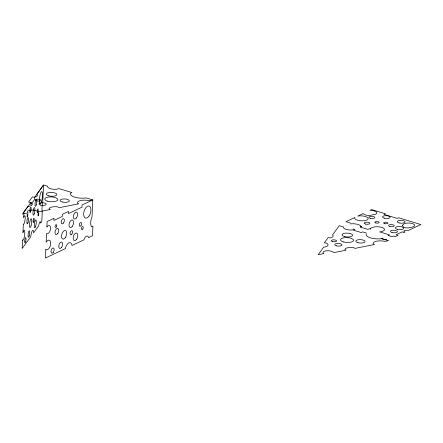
<?xml version="1.0" encoding="UTF-8"?>
<svg xmlns="http://www.w3.org/2000/svg" width="443" height="443" viewBox="0 0 443 443"><rect width="100%" height="100%" fill="white"/><g stroke="black" fill="none" stroke-linecap="round" stroke-linejoin="round"><path stroke-width="0.66" d="M382.807 238.035L381.434 238.683L385.321 239.862L386.695 239.214M350.247 222.951L346 221.661L354.821 217.496A6.811 2.497 2.7 0 0 361.649 220.852A6.811 2.497 2.7 0 0 367.939 217.878A6.811 2.497 2.7 0 0 357.811 216.084L363.21 213.532A6.23 2.281 2.7 0 0 368.05 215.464A15.893 5.825 2.7 0 0 370.913 215.254L375.708 214.163A6.23 2.281 2.7 0 0 376.024 211.699A6.23 2.281 2.7 0 0 369.994 210.331L371.599 209.572L385.377 213.759L384.003 214.412L397.255 218.432L398.622 217.784L420.85 224.54L408.219 230.51A2.769 1.013 2.7 0 0 404.365 230.587A2.769 1.013 2.7 0 0 405.002 232.027L404.055 232.475L402.139 231.894L396.103 234.746L398.013 235.327L395.272 236.623L393.39 236.047L392.022 236.695L388.134 235.515L389.502 234.868L379.64 231.872L382.254 231.534L384.53 230.022A7.038 2.58 2.7 0 0 381.683 227.386A7.038 2.58 2.7 0 0 374.269 226.91L370.869 228.079L370.293 228.643L370.558 229.12L369.274 228.726L367.906 229.374L360.131 227.015L361.505 226.367L361.028 226.223M353.088 229.009L354.804 229.529L353.436 230.177L361.206 232.536L362.579 231.894L366.339 233.035M366.3 233.893A10.582 3.876 2.7 0 0 370.553 237.913A10.582 3.876 2.7 0 0 381.838 238.611L388.533 240.643L384.84 241.385A7.935 2.907 2.7 0 0 376.711 241.18A7.935 2.907 2.7 0 0 373.161 243.722L374.451 244.497L354.97 248.401L353.68 247.626A6.778 2.486 2.7 0 0 344.82 249.398L346.116 250.173L334.055 252.588L332.765 251.812A5.322 1.949 2.7 0 0 325.406 250.954A5.322 1.949 2.7 0 0 323.877 253.595L318.207 254.731L323.628 247.255A7.647 2.802 2.7 0 0 326.607 243.141L324.331 242.83L328.113 237.614L330.389 237.924A6.95 2.547 2.7 0 0 332.555 234.94L339.26 225.686L343.508 226.977A6.612 2.425 2.7 0 0 346.204 229.402A6.612 2.425 2.7 0 0 353.049 229.873M350.203 223.925A7.476 2.741 2.7 0 1 357.938 224.451A7.476 2.741 2.7 0 1 360.984 227.198M45.817 249.475L45.419 258.02L65.376 248.595A5.864 3.101 -73.2 0 1 68.881 242.864A5.864 3.101 -73.2 0 1 71.999 245.461L83.888 239.851A4.397 2.326 -73.2 0 1 86.352 236.257A4.397 2.326 -73.2 0 1 88.589 237.631L92.46 235.803L92.908 226.146L91.535 226.794A8.45 4.469 -73.2 0 1 91.994 216.932L92.786 199.943L86.086 197.905A10.582 3.876 2.7 0 1 74.801 197.213A10.582 3.876 2.7 0 1 70.553 193.192L71.921 192.544L58.67 188.519L57.302 189.167A6.612 2.425 2.7 0 1 50.452 188.701A6.612 2.425 2.7 0 1 47.761 186.27L43.514 184.98L36.808 194.233A6.95 2.547 2.7 0 1 34.643 197.218L32.361 196.908L28.585 202.124L30.86 202.434A7.647 2.802 2.7 0 1 27.876 206.549L22.46 214.024L28.13 212.889A5.322 1.949 2.7 0 1 29.653 210.248A5.322 1.949 2.7 0 1 37.018 211.112L38.308 211.887L50.369 209.473L49.073 208.697A6.778 2.486 2.7 0 1 57.933 206.92L59.224 207.695L78.704 203.797L77.414 203.021A7.935 2.907 2.7 0 1 80.958 200.474A7.935 2.907 2.7 0 1 89.093 200.679L92.786 199.943L82.082 204.998L81.983 207.186L68.421 213.592L68.521 211.4L62.358 214.312L62.253 216.505L53.858 220.47L53.963 218.277L47.119 221.511L46.858 227.026A4.258 2.254 -73.2 0 1 50.092 226.118A4.258 2.254 -73.2 0 1 49.849 231.368A4.258 2.254 -73.2 0 1 46.559 233.539L46.155 242.194A5 2.641 -73.2 0 1 50.076 240.815A5 2.641 -73.2 0 1 49.777 247.133A5 2.641 -73.2 0 1 45.817 249.475M22.571 239.984L22.15 248.529L30.728 236.767A5.864 1.268 -82.2 0 1 32.356 230.642A5.864 1.268 -82.2 0 1 33.574 232.857L38.679 225.852A4.397 0.952 -82.2 0 1 39.815 221.982A4.397 0.952 -82.2 0 1 40.706 223.078L41.775 221.605L42.251 211.948A8.45 1.833 -82.2 0 1 42.738 202.08L43.58 185.08L34.715 197.24L34.609 199.433L30.827 204.616L30.938 202.423L23.95 212.003L23.678 217.524A4.258 0.925 -82.2 0 1 25.052 216.234A4.258 0.925 -82.2 0 1 24.791 221.483A4.258 0.925 -82.2 0 1 23.357 224.042L22.931 232.697A5 1.085 -82.2 0 1 24.603 230.853A5 1.085 -82.2 0 1 24.287 237.177A5 1.085 -82.2 0 1 22.571 239.984M402.283 225.476C403.944 229.363 410.417 227.78 413.684 226.611A5.82 2.132 2.7 0 0 412.339 223.577A5.82 2.132 2.7 0 0 404.226 223.737L402.283 225.476M36.775 200.878A2.647 0.969 2.7 0 0 40.834 200.264A2.647 0.969 2.7 0 0 36.968 199.206A2.647 0.969 2.7 0 0 36.775 200.878M48.719 195.85A5.288 1.938 2.7 0 0 56.837 194.627A5.288 1.938 2.7 0 0 49.107 192.506A5.288 1.938 2.7 0 0 48.719 195.85M62.214 201.964A4.629 1.694 2.7 0 0 69.313 200.889A4.629 1.694 2.7 0 0 62.552 199.034A4.629 1.694 2.7 0 0 62.214 201.964M40.673 205.12A3.638 1.335 2.7 0 0 46.249 204.278A3.638 1.335 2.7 0 0 40.939 202.822A3.638 1.335 2.7 0 0 40.673 205.12M47.783 201.238A6.612 2.425 2.7 0 0 57.928 199.71A6.612 2.425 2.7 0 0 48.265 197.063A6.612 2.425 2.7 0 0 47.783 201.238M29.194 235.958A3.278 0.709 -82.2 0 0 29.388 230.775A3.278 0.709 -82.2 0 0 28.053 235.261A3.278 0.709 -82.2 0 0 29.194 235.958M30.722 211.505A2.675 0.581 -82.2 0 0 30.883 207.274A2.675 0.581 -82.2 0 0 29.792 210.934A2.675 0.581 -82.2 0 0 30.722 211.505M33.878 221.605A2.154 0.465 -82.2 0 0 34.006 218.2A2.154 0.465 -82.2 0 0 33.125 221.151A2.154 0.465 -82.2 0 0 33.878 221.605M38.535 215.226A1.55 0.338 -82.2 0 0 38.63 212.767A1.55 0.338 -82.2 0 0 37.998 214.894A1.55 0.338 -82.2 0 0 38.535 215.226M25.611 241.85A2.675 0.581 -82.2 0 0 25.766 237.62A2.675 0.581 -82.2 0 0 24.681 241.28A2.675 0.581 -82.2 0 0 25.611 241.85M37.904 212.07A1.982 0.432 -82.2 0 0 38.02 208.935A1.982 0.432 -82.2 0 0 37.212 211.649A1.982 0.432 -82.2 0 0 37.904 212.07M35.662 226.235A3.965 0.858 -82.2 0 0 35.9 219.961A3.965 0.858 -82.2 0 0 34.283 225.393A3.965 0.858 -82.2 0 0 35.662 226.235M36.271 204.882A3.622 0.786 -82.2 0 0 36.487 199.156A3.622 0.786 -82.2 0 0 35.014 204.112A3.622 0.786 -82.2 0 0 36.271 204.882M41.531 201.565A6.296 1.362 -82.2 0 0 41.908 191.603A6.296 1.362 -82.2 0 0 39.344 200.225A6.296 1.362 -82.2 0 0 41.531 201.565M34.305 213.681A3.882 0.842 -82.2 0 0 34.532 207.546A3.882 0.842 -82.2 0 0 32.954 212.856A3.882 0.842 -82.2 0 0 34.305 213.681M28.009 222.635A3.19 0.692 -82.2 0 0 28.197 217.585A3.19 0.692 -82.2 0 0 26.901 221.954A3.19 0.692 -82.2 0 0 28.009 222.635M27.599 216.328A1.467 0.316 -82.2 0 0 27.688 214.008A1.467 0.316 -82.2 0 0 27.089 216.012A1.467 0.316 -82.2 0 0 27.599 216.328M31.049 225.841A4.485 0.969 -82.2 0 0 31.315 218.748A4.485 0.969 -82.2 0 0 29.487 224.889A4.485 0.969 -82.2 0 0 31.049 225.841M65.354 237.614A4.485 2.37 -73.2 0 0 65.481 230.498A4.485 2.37 -73.2 0 0 61.494 236.191A4.485 2.37 -73.2 0 0 65.354 237.614M56.289 226.96A1.467 0.775 -73.2 0 0 56.333 224.634A1.467 0.775 -73.2 0 0 55.032 226.495A1.467 0.775 -73.2 0 0 56.289 226.96M57.745 233.472A3.19 1.689 -73.2 0 0 57.834 228.411A3.19 1.689 -73.2 0 0 54.998 232.459A3.19 1.689 -73.2 0 0 57.745 233.472M72.37 226.229A3.882 2.049 -73.2 0 0 72.475 220.077A3.882 2.049 -73.2 0 0 69.03 225A3.882 2.049 -73.2 0 0 72.37 226.229M89.032 216.057A6.296 3.328 -73.2 0 0 89.209 206.067A6.296 3.328 -73.2 0 0 83.616 214.058A6.296 3.328 -73.2 0 0 89.032 216.057M76.501 217.89A3.622 1.916 -73.2 0 0 76.606 212.142A3.622 1.916 -73.2 0 0 73.388 216.738A3.622 1.916 -73.2 0 0 76.501 217.89M76.589 239.358A3.965 2.099 -73.2 0 0 76.7 233.062A3.965 2.099 -73.2 0 0 73.178 238.101A3.965 2.099 -73.2 0 0 76.589 239.358M80.98 225.648A1.982 1.047 -73.2 0 0 81.041 222.502A1.982 1.047 -73.2 0 0 79.275 225.022A1.982 1.047 -73.2 0 0 80.98 225.648M53.326 252.255A2.675 1.412 -73.2 0 0 53.404 248.014A2.675 1.412 -73.2 0 0 51.028 251.408A2.675 1.412 -73.2 0 0 53.326 252.255M82.752 229.031A1.55 0.82 -73.2 0 0 82.797 226.567A1.55 0.82 -73.2 0 0 81.418 228.538A1.55 0.82 -73.2 0 0 82.752 229.031M71.91 234.142A2.154 1.141 -73.2 0 0 71.971 230.725A2.154 1.141 -73.2 0 0 70.055 233.461A2.154 1.141 -73.2 0 0 71.91 234.142M63.515 222.979A2.675 1.412 -73.2 0 0 63.593 218.737A2.675 1.412 -73.2 0 0 61.217 222.131A2.675 1.412 -73.2 0 0 63.515 222.979M61.588 247.327A3.278 1.733 -73.2 0 0 61.682 242.127A3.278 1.733 -73.2 0 0 58.769 246.286A3.278 1.733 -73.2 0 0 61.588 247.327M343.53 241.944A6.612 2.425 2.7 0 0 353.675 240.416A6.612 2.425 2.7 0 0 344.012 237.769A6.612 2.425 2.7 0 0 343.53 241.944M336.42 245.821A3.638 1.335 2.7 0 0 341.996 244.979A3.638 1.335 2.7 0 0 336.686 243.523A3.638 1.335 2.7 0 0 336.42 245.821M357.961 242.664A4.629 1.694 2.7 0 0 365.06 241.596A4.629 1.694 2.7 0 0 358.298 239.741A4.629 1.694 2.7 0 0 357.961 242.664M344.471 236.556A5.288 1.938 2.7 0 0 352.584 235.333A5.288 1.938 2.7 0 0 344.853 233.212A5.288 1.938 2.7 0 0 344.471 236.556M332.527 241.585A2.647 0.969 2.7 0 0 336.58 240.97A2.647 0.969 2.7 0 0 332.715 239.912A2.647 0.969 2.7 0 0 332.527 241.585M399.06 222.901A3.926 1.44 2.7 0 0 405.079 221.993A3.926 1.44 2.7 0 0 399.348 220.42A3.926 1.44 2.7 0 0 399.06 222.901M384.302 218.177A3.793 1.39 2.7 0 0 390.111 217.297A3.793 1.39 2.7 0 0 384.579 215.78A3.793 1.39 2.7 0 0 384.302 218.177M365.497 224.036A2.841 1.041 2.7 0 0 369.861 223.377A2.841 1.041 2.7 0 0 365.708 222.236A2.841 1.041 2.7 0 0 365.497 224.036M397.293 229.291A4.197 1.539 2.7 0 0 403.734 228.317A4.197 1.539 2.7 0 0 397.598 226.639A4.197 1.539 2.7 0 0 397.293 229.291M389.879 226.428A2.841 1.041 2.7 0 0 394.242 225.769A2.841 1.041 2.7 0 0 390.089 224.634A2.841 1.041 2.7 0 0 389.879 226.428M375.847 222.962A2.165 0.792 2.7 0 0 379.169 222.464A2.165 0.792 2.7 0 0 376.007 221.594A2.165 0.792 2.7 0 0 375.847 222.962M392.033 232.52A3.522 1.29 2.7 0 0 397.432 231.706A3.522 1.29 2.7 0 0 392.293 230.294A3.522 1.29 2.7 0 0 392.033 232.52M384.607 223.61A2.165 0.792 2.7 0 0 387.93 223.106A2.165 0.792 2.7 0 0 384.762 222.236A2.165 0.792 2.7 0 0 384.607 223.61M370.282 218.283A2.979 1.091 2.7 0 0 374.85 217.591A2.979 1.091 2.7 0 0 370.503 216.4A2.979 1.091 2.7 0 0 370.282 218.283"/></g></svg>
